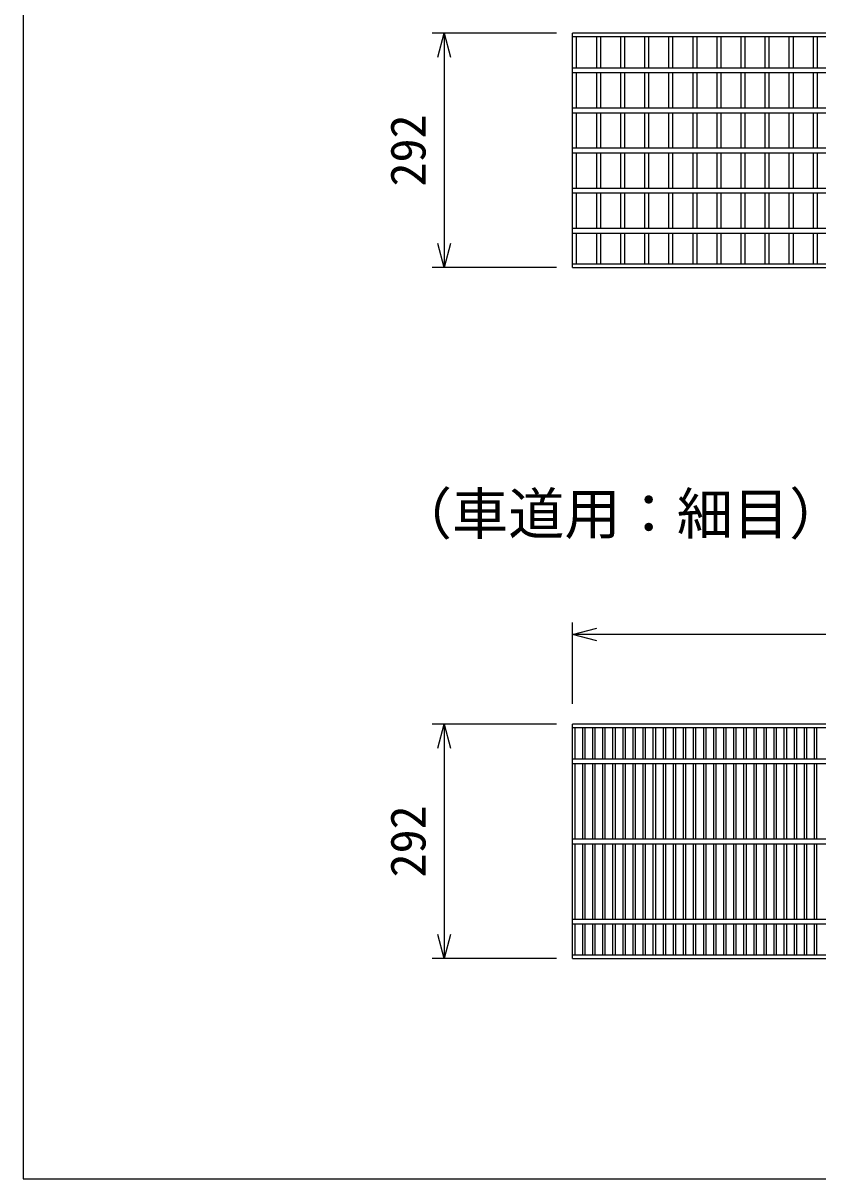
# Model space of a CAD drawing. Units: millimetres, scale not verified. Extents: x -16800 to 16800, y -5940 to 5940.
# Drawn here: x -6454 to -5464, y 8 to 1449 of the extents above; entities that cross this region are included whole.
import ezdxf
from ezdxf.enums import TextEntityAlignment as Align

# ---------------------------------------------------------------- set-up
doc = ezdxf.new("R2010")
doc.units = ezdxf.units.MM
doc.header["$LTSCALE"] = 20
for name, color, linetype, lineweight in [('0-0_DIM', 7, 'Continuous', 25), ('0-2_HATCH', 6, 'Continuous', 25), ('0-6_TXT', 7, 'Continuous', 25)]:
    doc.layers.add(name, color=color, linetype=linetype, lineweight=lineweight)
doc.styles.add('ＭＳ ゴシック', font='')
doc.styles.get('ＭＳ ゴシック').set_extended_font_data('MS Gothic')

msp = doc.modelspace()

# ---------------------------------------------------------------- linework, layer by layer
at = {"layer": '0-0_DIM'}
for p, q in [((-5789.54, 1435.92), (-5944.54, 1435.92)), ((-5929.54, 1435.92), (-5929.54, 1143.92)), ((-5789.54, 1143.92), (-5944.54, 1143.92)), ((-5769.54, 600.06), (-5769.54, 701.64)), ((-4774.54, 686.64), (-5769.54, 686.64)), ((-5789.54, 574.83), (-5944.54, 574.83)), ((-5929.54, 574.83), (-5929.54, 282.83)), ((-5789.54, 282.83), (-5944.54, 282.83))]:
    msp.add_line(p, q, dxfattribs=at)
for points in [[(-5937.58, 1405.92), (-5929.54, 1435.92), (-5921.5, 1405.92)], [(-5921.5, 1173.92), (-5929.54, 1143.92), (-5937.58, 1173.92)], [(-5739.54, 678.61), (-5769.54, 686.64), (-5739.54, 694.68)], [(-5937.58, 544.83), (-5929.54, 574.83), (-5921.5, 544.83)], [(-5921.5, 312.83), (-5929.54, 282.83), (-5937.58, 312.83)]]:
    msp.add_lwpolyline(points, dxfattribs=at)
at = {"layer": '0-2_HATCH'}
for p, q in [((-4774.54, 1435.92), (-5769.54, 1435.92)), ((-5769.54, 1143.92), (-5769.54, 1435.92)), ((-4774.54, 1431.42), (-5769.54, 1431.42)), ((-5764.54, 1392.92), (-5764.54, 1431.42)), ((-5739.54, 1392.92), (-5739.54, 1431.42)), ((-5734.54, 1392.92), (-5734.54, 1431.42)), ((-5709.54, 1392.92), (-5709.54, 1431.42)), ((-5704.54, 1392.92), (-5704.54, 1431.42)), ((-5679.54, 1392.92), (-5679.54, 1431.42)), ((-5674.54, 1392.92), (-5674.54, 1431.42)), ((-5649.54, 1392.92), (-5649.54, 1431.42)), ((-5644.54, 1392.92), (-5644.54, 1431.42)), ((-5619.54, 1392.92), (-5619.54, 1431.42)), ((-5614.54, 1392.92), (-5614.54, 1431.42)), ((-5589.54, 1392.92), (-5589.54, 1431.42)), ((-5584.54, 1392.92), (-5584.54, 1431.42)), ((-5559.54, 1392.92), (-5559.54, 1431.42)), ((-5554.54, 1392.92), (-5554.54, 1431.42)), ((-5529.54, 1392.92), (-5529.54, 1431.42)), ((-5524.54, 1392.92), (-5524.54, 1431.42)), ((-5499.54, 1392.92), (-5499.54, 1431.42)), ((-5494.54, 1392.92), (-5494.54, 1431.42)), ((-5469.54, 1392.92), (-5469.54, 1431.42)), ((-5464.54, 1392.92), (-5464.54, 1431.42)), ((-5769.54, 1392.92), (-4774.54, 1392.92)), ((-5769.54, 1386.92), (-4774.54, 1386.92)), ((-5764.54, 1342.92), (-5764.54, 1386.92)), ((-5739.54, 1342.92), (-5739.54, 1386.92)), ((-5734.54, 1342.92), (-5734.54, 1386.92)), ((-5709.54, 1342.92), (-5709.54, 1386.92)), ((-5704.54, 1342.92), (-5704.54, 1386.92)), ((-5679.54, 1342.92), (-5679.54, 1386.92)), ((-5674.54, 1342.92), (-5674.54, 1386.92)), ((-5649.54, 1342.92), (-5649.54, 1386.92)), ((-5644.54, 1342.92), (-5644.54, 1386.92)), ((-5619.54, 1342.92), (-5619.54, 1386.92)), ((-5614.54, 1342.92), (-5614.54, 1386.92)), ((-5589.54, 1342.92), (-5589.54, 1386.92)), ((-5584.54, 1342.92), (-5584.54, 1386.92)), ((-5559.54, 1342.92), (-5559.54, 1386.92)), ((-5554.54, 1342.92), (-5554.54, 1386.92)), ((-5529.54, 1342.92), (-5529.54, 1386.92)), ((-5524.54, 1342.92), (-5524.54, 1386.92)), ((-5499.54, 1342.92), (-5499.54, 1386.92)), ((-5494.54, 1342.92), (-5494.54, 1386.92)), ((-5469.54, 1342.92), (-5469.54, 1386.92)), ((-5464.54, 1342.92), (-5464.54, 1386.92)), ((-5769.54, 1342.92), (-4774.54, 1342.92)), ((-5769.54, 1336.92), (-4774.54, 1336.92)), ((-5764.54, 1292.92), (-5764.54, 1336.92)), ((-5739.54, 1292.92), (-5739.54, 1336.92)), ((-5734.54, 1292.92), (-5734.54, 1336.92)), ((-5709.54, 1292.92), (-5709.54, 1336.92)), ((-5704.54, 1292.92), (-5704.54, 1336.92)), ((-5679.54, 1292.92), (-5679.54, 1336.92)), ((-5674.54, 1292.92), (-5674.54, 1336.92)), ((-5649.54, 1292.92), (-5649.54, 1336.92)), ((-5644.54, 1292.92), (-5644.54, 1336.92)), ((-5619.54, 1292.92), (-5619.54, 1336.92)), ((-5614.54, 1292.92), (-5614.54, 1336.92)), ((-5589.54, 1292.92), (-5589.54, 1336.92)), ((-5584.54, 1292.92), (-5584.54, 1336.92)), ((-5559.54, 1292.92), (-5559.54, 1336.92)), ((-5554.54, 1292.92), (-5554.54, 1336.92)), ((-5529.54, 1292.92), (-5529.54, 1336.92)), ((-5524.54, 1292.92), (-5524.54, 1336.92)), ((-5499.54, 1292.92), (-5499.54, 1336.92)), ((-5494.54, 1292.92), (-5494.54, 1336.92)), ((-5469.54, 1292.92), (-5469.54, 1336.92)), ((-5464.54, 1292.92), (-5464.54, 1336.92)), ((-5769.54, 1292.92), (-4774.54, 1292.92)), ((-5769.54, 1286.92), (-4774.54, 1286.92)), ((-5764.54, 1242.92), (-5764.54, 1286.92)), ((-5739.54, 1242.92), (-5739.54, 1286.92)), ((-5734.54, 1242.92), (-5734.54, 1286.92)), ((-5709.54, 1242.92), (-5709.54, 1286.92)), ((-5704.54, 1242.92), (-5704.54, 1286.92)), ((-5679.54, 1242.92), (-5679.54, 1286.92)), ((-5674.54, 1242.92), (-5674.54, 1286.92)), ((-5649.54, 1242.92), (-5649.54, 1286.92)), ((-5644.54, 1242.92), (-5644.54, 1286.92)), ((-5619.54, 1242.92), (-5619.54, 1286.92)), ((-5614.54, 1242.92), (-5614.54, 1286.92)), ((-5589.54, 1242.92), (-5589.54, 1286.92)), ((-5584.54, 1242.92), (-5584.54, 1286.92)), ((-5559.54, 1242.92), (-5559.54, 1286.92)), ((-5554.54, 1242.92), (-5554.54, 1286.92)), ((-5529.54, 1242.92), (-5529.54, 1286.92)), ((-5524.54, 1242.92), (-5524.54, 1286.92)), ((-5499.54, 1242.92), (-5499.54, 1286.92)), ((-5494.54, 1242.92), (-5494.54, 1286.92)), ((-5469.54, 1242.92), (-5469.54, 1286.92)), ((-5464.54, 1242.92), (-5464.54, 1286.92)), ((-5769.54, 1242.92), (-4774.54, 1242.92)), ((-5769.54, 1236.92), (-4774.54, 1236.92)), ((-5764.54, 1192.92), (-5764.54, 1236.92)), ((-5739.54, 1192.92), (-5739.54, 1236.92)), ((-5734.54, 1192.92), (-5734.54, 1236.92)), ((-5709.54, 1192.92), (-5709.54, 1236.92)), ((-5704.54, 1192.92), (-5704.54, 1236.92)), ((-5679.54, 1192.92), (-5679.54, 1236.92)), ((-5674.54, 1192.92), (-5674.54, 1236.92)), ((-5649.54, 1192.92), (-5649.54, 1236.92)), ((-5644.54, 1192.92), (-5644.54, 1236.92)), ((-5619.54, 1192.92), (-5619.54, 1236.92)), ((-5614.54, 1192.92), (-5614.54, 1236.92)), ((-5589.54, 1192.92), (-5589.54, 1236.92)), ((-5584.54, 1192.92), (-5584.54, 1236.92)), ((-5559.54, 1192.92), (-5559.54, 1236.92)), ((-5554.54, 1192.92), (-5554.54, 1236.92)), ((-5529.54, 1192.92), (-5529.54, 1236.92)), ((-5524.54, 1192.92), (-5524.54, 1236.92)), ((-5499.54, 1192.92), (-5499.54, 1236.92)), ((-5494.54, 1192.92), (-5494.54, 1236.92)), ((-5469.54, 1192.92), (-5469.54, 1236.92)), ((-5464.54, 1192.92), (-5464.54, 1236.92)), ((-5769.54, 1192.92), (-4774.54, 1192.92)), ((-5769.54, 1186.92), (-4774.54, 1186.92)), ((-5764.54, 1148.42), (-5764.54, 1186.92)), ((-5739.54, 1148.42), (-5739.54, 1186.92)), ((-5734.54, 1148.42), (-5734.54, 1186.92)), ((-5709.54, 1148.42), (-5709.54, 1186.92)), ((-5704.54, 1148.42), (-5704.54, 1186.92)), ((-5679.54, 1148.42), (-5679.54, 1186.92)), ((-5674.54, 1148.42), (-5674.54, 1186.92)), ((-5649.54, 1148.42), (-5649.54, 1186.92)), ((-5644.54, 1148.42), (-5644.54, 1186.92)), ((-5619.54, 1148.42), (-5619.54, 1186.92)), ((-5614.54, 1148.42), (-5614.54, 1186.92)), ((-5589.54, 1148.42), (-5589.54, 1186.92)), ((-5584.54, 1148.42), (-5584.54, 1186.92)), ((-5559.54, 1148.42), (-5559.54, 1186.92)), ((-5554.54, 1148.42), (-5554.54, 1186.92)), ((-5529.54, 1148.42), (-5529.54, 1186.92)), ((-5524.54, 1148.42), (-5524.54, 1186.92)), ((-5499.54, 1148.42), (-5499.54, 1186.92)), ((-5494.54, 1148.42), (-5494.54, 1186.92)), ((-5469.54, 1148.42), (-5469.54, 1186.92)), ((-5464.54, 1148.42), (-5464.54, 1186.92)), ((-5769.54, 1148.42), (-4774.54, 1148.42)), ((-5769.54, 1143.92), (-4774.54, 1143.92)), ((-4774.54, 574.83), (-5769.54, 574.83)), ((-5769.54, 282.83), (-5769.54, 574.83)), ((-4774.54, 570.33), (-5769.54, 570.33)), ((-5766.54, 531.83), (-5766.54, 570.33)), ((-5756.98, 531.83), (-5756.98, 570.33)), ((-5753.98, 531.83), (-5753.98, 570.33)), ((-5744.42, 531.83), (-5744.42, 570.33)), ((-5741.42, 531.83), (-5741.42, 570.33)), ((-5731.86, 531.83), (-5731.86, 570.33)), ((-5728.86, 531.83), (-5728.86, 570.33)), ((-5719.3, 531.83), (-5719.3, 570.33)), ((-5716.3, 531.83), (-5716.3, 570.33)), ((-5706.74, 531.83), (-5706.74, 570.33)), ((-5703.74, 531.83), (-5703.74, 570.33)), ((-5694.18, 531.83), (-5694.18, 570.33)), ((-5691.18, 531.83), (-5691.18, 570.33)), ((-5681.62, 531.83), (-5681.62, 570.33)), ((-5678.62, 531.83), (-5678.62, 570.33)), ((-5669.06, 531.83), (-5669.06, 570.33)), ((-5666.06, 531.83), (-5666.06, 570.33)), ((-5656.5, 531.83), (-5656.5, 570.33)), ((-5653.5, 531.83), (-5653.5, 570.33)), ((-5643.94, 531.83), (-5643.94, 570.33)), ((-5640.94, 531.83), (-5640.94, 570.33)), ((-5631.38, 531.83), (-5631.38, 570.33)), ((-5628.38, 531.83), (-5628.38, 570.33)), ((-5618.82, 531.83), (-5618.82, 570.33)), ((-5615.82, 531.83), (-5615.82, 570.33)), ((-5606.26, 531.83), (-5606.26, 570.33)), ((-5603.26, 531.83), (-5603.26, 570.33)), ((-5593.7, 531.83), (-5593.7, 570.33)), ((-5590.7, 531.83), (-5590.7, 570.33)), ((-5581.14, 531.83), (-5581.14, 570.33)), ((-5578.14, 531.83), (-5578.14, 570.33)), ((-5568.58, 531.83), (-5568.58, 570.33)), ((-5565.58, 531.83), (-5565.58, 570.33)), ((-5556.02, 531.83), (-5556.02, 570.33)), ((-5553.02, 531.83), (-5553.02, 570.33)), ((-5543.46, 531.83), (-5543.46, 570.33)), ((-5540.46, 531.83), (-5540.46, 570.33)), ((-5530.9, 531.83), (-5530.9, 570.33)), ((-5527.9, 531.83), (-5527.9, 570.33)), ((-5518.34, 531.83), (-5518.34, 570.33)), ((-5515.34, 531.83), (-5515.34, 570.33)), ((-5505.78, 531.83), (-5505.78, 570.33)), ((-5502.78, 531.83), (-5502.78, 570.33)), ((-5493.22, 531.83), (-5493.22, 570.33)), ((-5490.22, 531.83), (-5490.22, 570.33)), ((-5480.66, 531.83), (-5480.66, 570.33)), ((-5477.66, 531.83), (-5477.66, 570.33)), ((-5468.1, 531.83), (-5468.1, 570.33)), ((-5465.1, 531.83), (-5465.1, 570.33)), ((-5769.54, 531.83), (-4774.54, 531.83)), ((-5769.54, 525.83), (-4774.54, 525.83)), ((-5766.54, 431.83), (-5766.54, 525.83)), ((-5756.98, 431.83), (-5756.98, 525.83)), ((-5753.98, 431.83), (-5753.98, 525.83)), ((-5744.42, 431.83), (-5744.42, 525.83)), ((-5741.42, 431.83), (-5741.42, 525.83)), ((-5731.86, 431.83), (-5731.86, 525.83)), ((-5728.86, 431.83), (-5728.86, 525.83)), ((-5719.3, 431.83), (-5719.3, 525.83)), ((-5716.3, 431.83), (-5716.3, 525.83)), ((-5706.74, 431.83), (-5706.74, 525.83)), ((-5703.74, 431.83), (-5703.74, 525.83)), ((-5694.18, 431.83), (-5694.18, 525.83)), ((-5691.18, 431.83), (-5691.18, 525.83)), ((-5681.62, 431.83), (-5681.62, 525.83)), ((-5678.62, 431.83), (-5678.62, 525.83)), ((-5669.06, 431.83), (-5669.06, 525.83)), ((-5666.06, 431.83), (-5666.06, 525.83)), ((-5656.5, 431.83), (-5656.5, 525.83)), ((-5653.5, 431.83), (-5653.5, 525.83)), ((-5643.94, 431.83), (-5643.94, 525.83)), ((-5640.94, 431.83), (-5640.94, 525.83)), ((-5631.38, 431.83), (-5631.38, 525.83)), ((-5628.38, 431.83), (-5628.38, 525.83)), ((-5618.82, 431.83), (-5618.82, 525.83)), ((-5615.82, 431.83), (-5615.82, 525.83)), ((-5606.26, 431.83), (-5606.26, 525.83)), ((-5603.26, 431.83), (-5603.26, 525.83)), ((-5593.7, 431.83), (-5593.7, 525.83)), ((-5590.7, 431.83), (-5590.7, 525.83)), ((-5581.14, 431.83), (-5581.14, 525.83)), ((-5578.14, 431.83), (-5578.14, 525.83)), ((-5568.58, 431.83), (-5568.58, 525.83)), ((-5565.58, 431.83), (-5565.58, 525.83)), ((-5556.02, 431.83), (-5556.02, 525.83)), ((-5553.02, 431.83), (-5553.02, 525.83)), ((-5543.46, 431.83), (-5543.46, 525.83)), ((-5540.46, 431.83), (-5540.46, 525.83)), ((-5530.9, 431.83), (-5530.9, 525.83)), ((-5527.9, 431.83), (-5527.9, 525.83)), ((-5518.34, 431.83), (-5518.34, 525.83)), ((-5515.34, 431.83), (-5515.34, 525.83)), ((-5505.78, 431.83), (-5505.78, 525.83)), ((-5502.78, 431.83), (-5502.78, 525.83)), ((-5493.22, 431.83), (-5493.22, 525.83)), ((-5490.22, 431.83), (-5490.22, 525.83)), ((-5480.66, 431.83), (-5480.66, 525.83)), ((-5477.66, 431.83), (-5477.66, 525.83)), ((-5468.1, 431.83), (-5468.1, 525.83)), ((-5465.1, 431.83), (-5465.1, 525.83)), ((-5769.54, 431.83), (-4774.54, 431.83)), ((-5769.54, 425.83), (-4774.54, 425.83)), ((-5766.54, 331.83), (-5766.54, 425.83)), ((-5756.98, 331.83), (-5756.98, 425.83)), ((-5753.98, 331.83), (-5753.98, 425.83)), ((-5744.42, 331.83), (-5744.42, 425.83)), ((-5741.42, 331.83), (-5741.42, 425.83)), ((-5731.86, 331.83), (-5731.86, 425.83)), ((-5728.86, 331.83), (-5728.86, 425.83)), ((-5719.3, 331.83), (-5719.3, 425.83)), ((-5716.3, 331.83), (-5716.3, 425.83)), ((-5706.74, 331.83), (-5706.74, 425.83)), ((-5703.74, 331.83), (-5703.74, 425.83)), ((-5694.18, 331.83), (-5694.18, 425.83)), ((-5691.18, 331.83), (-5691.18, 425.83)), ((-5681.62, 331.83), (-5681.62, 425.83)), ((-5678.62, 331.83), (-5678.62, 425.83)), ((-5669.06, 331.83), (-5669.06, 425.83)), ((-5666.06, 331.83), (-5666.06, 425.83)), ((-5656.5, 331.83), (-5656.5, 425.83)), ((-5653.5, 331.83), (-5653.5, 425.83)), ((-5643.94, 331.83), (-5643.94, 425.83)), ((-5640.94, 331.83), (-5640.94, 425.83)), ((-5631.38, 331.83), (-5631.38, 425.83)), ((-5628.38, 331.83), (-5628.38, 425.83)), ((-5618.82, 331.83), (-5618.82, 425.83)), ((-5615.82, 331.83), (-5615.82, 425.83)), ((-5606.26, 331.83), (-5606.26, 425.83)), ((-5603.26, 331.83), (-5603.26, 425.83)), ((-5593.7, 331.83), (-5593.7, 425.83)), ((-5590.7, 331.83), (-5590.7, 425.83)), ((-5581.14, 331.83), (-5581.14, 425.83)), ((-5578.14, 331.83), (-5578.14, 425.83)), ((-5568.58, 331.83), (-5568.58, 425.83)), ((-5565.58, 331.83), (-5565.58, 425.83)), ((-5556.02, 331.83), (-5556.02, 425.83)), ((-5553.02, 331.83), (-5553.02, 425.83)), ((-5543.46, 331.83), (-5543.46, 425.83)), ((-5540.46, 331.83), (-5540.46, 425.83)), ((-5530.9, 331.83), (-5530.9, 425.83)), ((-5527.9, 331.83), (-5527.9, 425.83)), ((-5518.34, 331.83), (-5518.34, 425.83)), ((-5515.34, 331.83), (-5515.34, 425.83)), ((-5505.78, 331.83), (-5505.78, 425.83)), ((-5502.78, 331.83), (-5502.78, 425.83)), ((-5493.22, 331.83), (-5493.22, 425.83)), ((-5490.22, 331.83), (-5490.22, 425.83)), ((-5480.66, 331.83), (-5480.66, 425.83)), ((-5477.66, 331.83), (-5477.66, 425.83)), ((-5468.1, 331.83), (-5468.1, 425.83)), ((-5465.1, 331.83), (-5465.1, 425.83)), ((-5769.54, 331.83), (-4774.54, 331.83)), ((-5769.54, 325.83), (-4774.54, 325.83)), ((-5766.54, 287.33), (-5766.54, 325.83)), ((-5756.98, 287.33), (-5756.98, 325.83)), ((-5753.98, 287.33), (-5753.98, 325.83)), ((-5744.42, 287.33), (-5744.42, 325.83)), ((-5741.42, 287.33), (-5741.42, 325.83)), ((-5731.86, 287.33), (-5731.86, 325.83)), ((-5728.86, 287.33), (-5728.86, 325.83)), ((-5719.3, 287.33), (-5719.3, 325.83)), ((-5716.3, 287.33), (-5716.3, 325.83)), ((-5706.74, 287.33), (-5706.74, 325.83)), ((-5703.74, 287.33), (-5703.74, 325.83)), ((-5694.18, 287.33), (-5694.18, 325.83)), ((-5691.18, 287.33), (-5691.18, 325.83)), ((-5681.62, 287.33), (-5681.62, 325.83)), ((-5678.62, 287.33), (-5678.62, 325.83)), ((-5669.06, 287.33), (-5669.06, 325.83)), ((-5666.06, 287.33), (-5666.06, 325.83)), ((-5656.5, 287.33), (-5656.5, 325.83)), ((-5653.5, 287.33), (-5653.5, 325.83)), ((-5643.94, 287.33), (-5643.94, 325.83)), ((-5640.94, 287.33), (-5640.94, 325.83)), ((-5631.38, 287.33), (-5631.38, 325.83)), ((-5628.38, 287.33), (-5628.38, 325.83)), ((-5618.82, 287.33), (-5618.82, 325.83)), ((-5615.82, 287.33), (-5615.82, 325.83)), ((-5606.26, 287.33), (-5606.26, 325.83)), ((-5603.26, 287.33), (-5603.26, 325.83)), ((-5593.7, 287.33), (-5593.7, 325.83)), ((-5590.7, 287.33), (-5590.7, 325.83)), ((-5581.14, 287.33), (-5581.14, 325.83)), ((-5578.14, 287.33), (-5578.14, 325.83)), ((-5568.58, 287.33), (-5568.58, 325.83)), ((-5565.58, 287.33), (-5565.58, 325.83)), ((-5556.02, 287.33), (-5556.02, 325.83)), ((-5553.02, 287.33), (-5553.02, 325.83)), ((-5543.46, 287.33), (-5543.46, 325.83)), ((-5540.46, 287.33), (-5540.46, 325.83)), ((-5530.9, 287.33), (-5530.9, 325.83)), ((-5527.9, 287.33), (-5527.9, 325.83)), ((-5518.34, 287.33), (-5518.34, 325.83)), ((-5515.34, 287.33), (-5515.34, 325.83)), ((-5505.78, 287.33), (-5505.78, 325.83)), ((-5502.78, 287.33), (-5502.78, 325.83)), ((-5493.22, 287.33), (-5493.22, 325.83)), ((-5490.22, 287.33), (-5490.22, 325.83)), ((-5480.66, 287.33), (-5480.66, 325.83)), ((-5477.66, 287.33), (-5477.66, 325.83)), ((-5468.1, 287.33), (-5468.1, 325.83)), ((-5465.1, 287.33), (-5465.1, 325.83)), ((-5769.54, 287.33), (-4774.54, 287.33)), ((-5769.54, 282.83), (-4774.54, 282.83))]:
    msp.add_line(p, q, dxfattribs=at)
at = {"layer": '0-6_TXT'}
msp.add_lwpolyline([(-6454.13, 8.14), (-3954.13, 8.14), (-3954.13, 2208.14), (-6454.13, 2208.14)], close=True, dxfattribs=at)

# ---------------------------------------------------------------- texts
at = {"layer": '0-0_DIM', "style": 'ＭＳ ゴシック'}
for p in [(-5939.54, 1244.92), (-5939.54, 383.83)]:
    msp.add_text('292', height=43.99, rotation=90, dxfattribs=at).set_placement(p, align=Align.BOTTOM_LEFT)
msp.add_text('（車道用：細目）', height=51.32, dxfattribs=at).set_placement((-5989.76, 796.12), align=Align.BOTTOM_LEFT)

doc.saveas('drawing.dxf')
